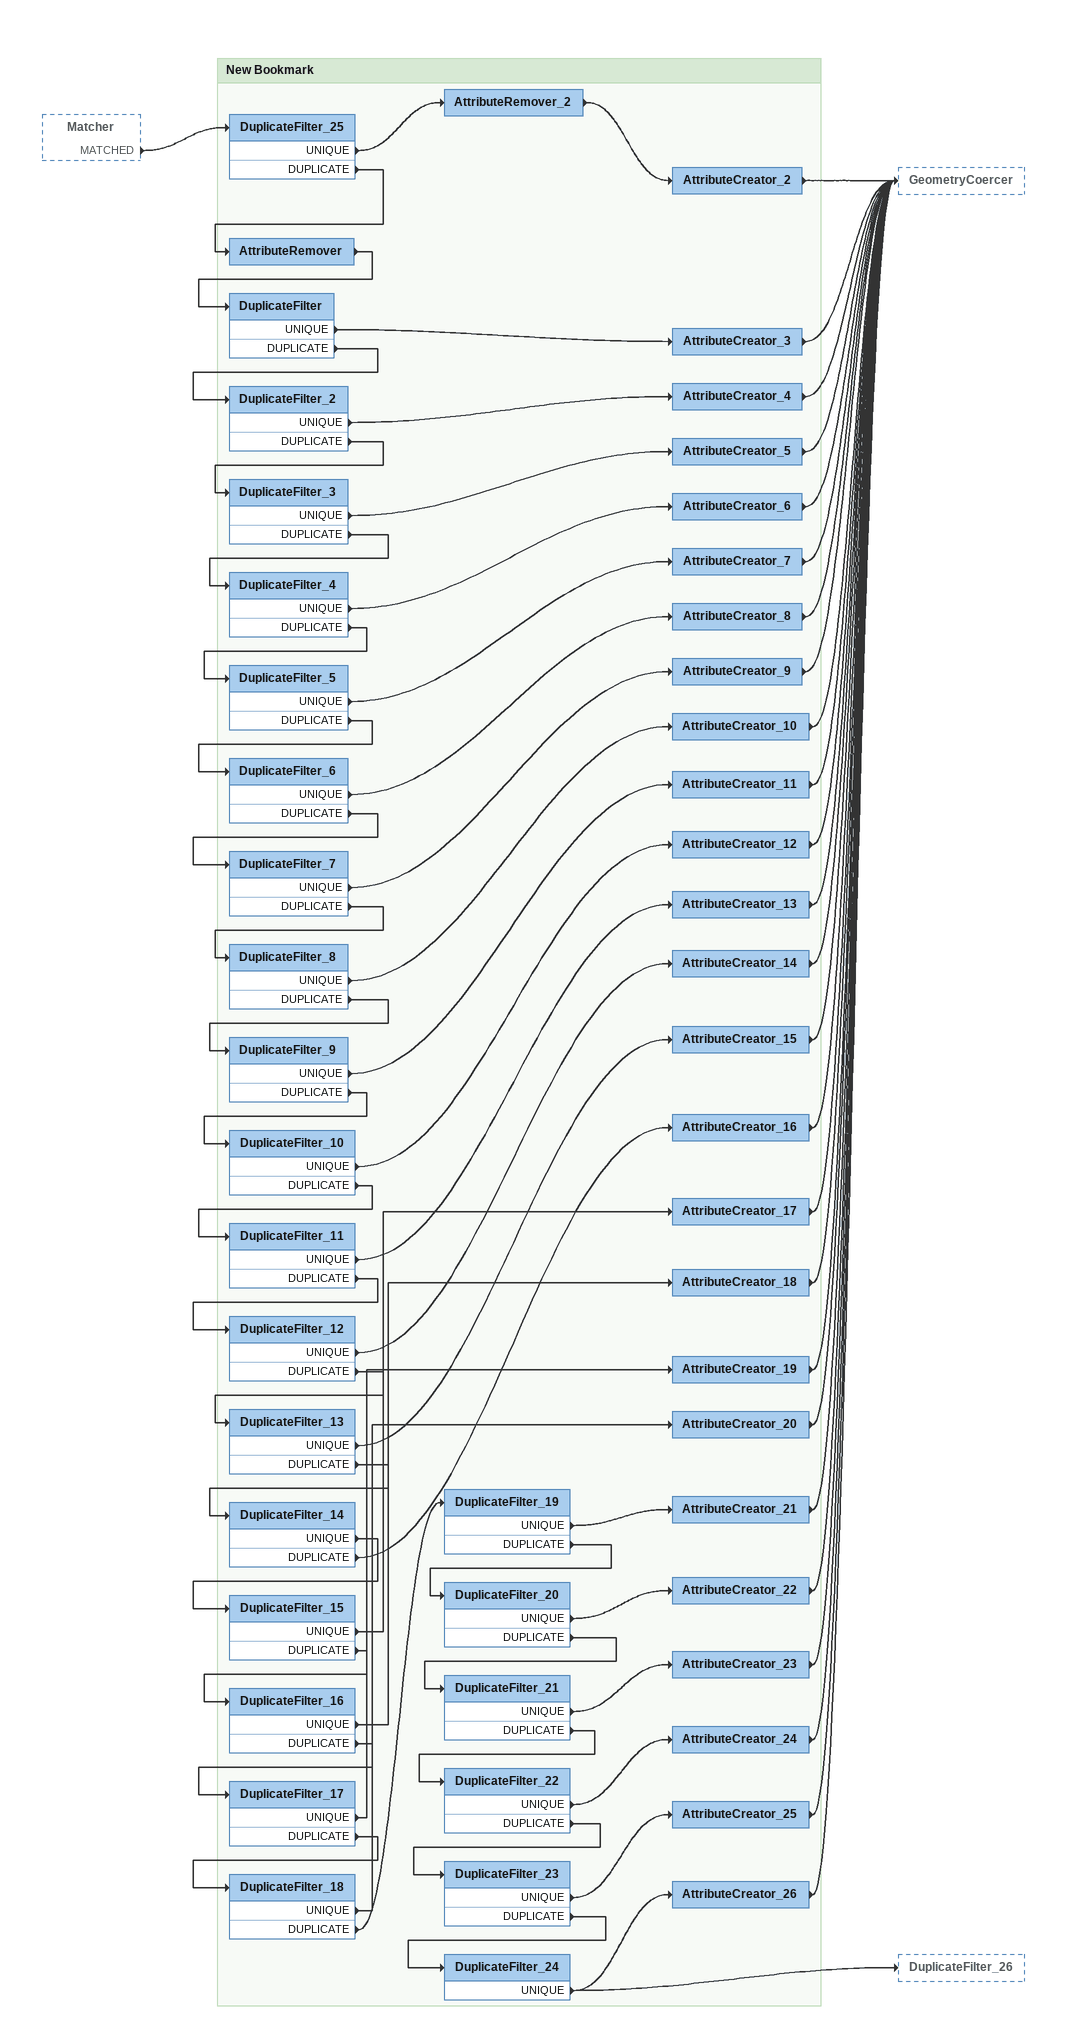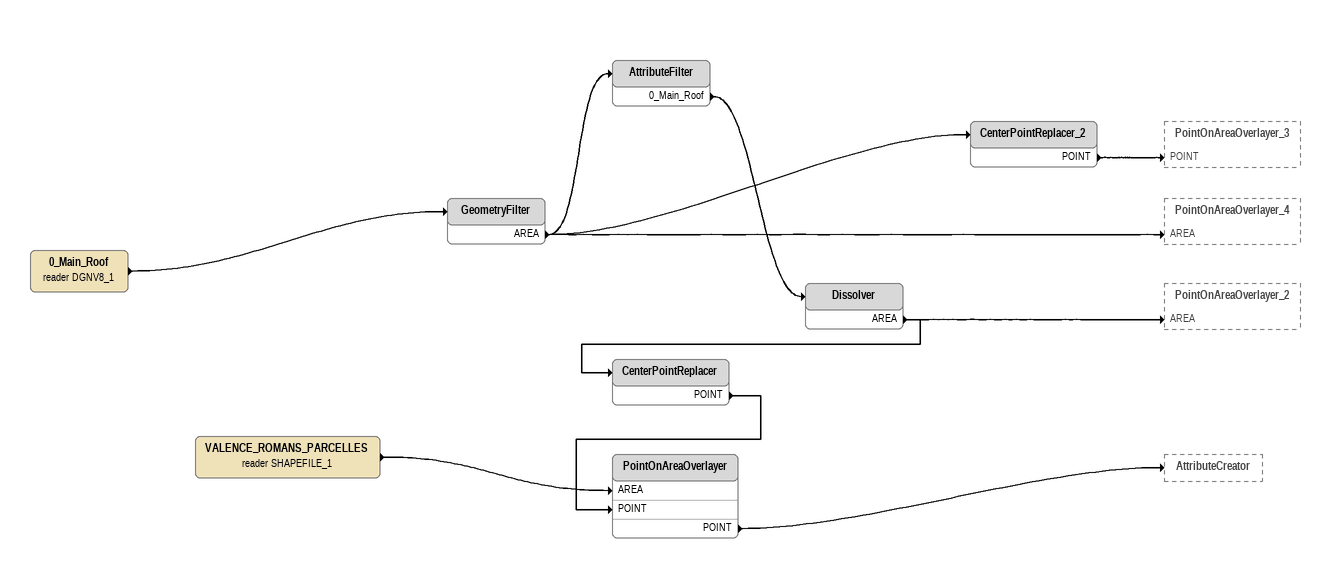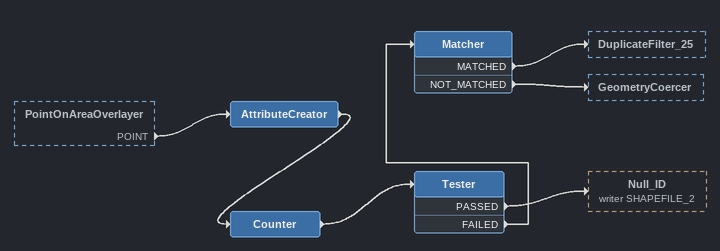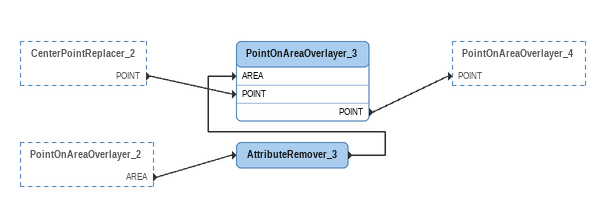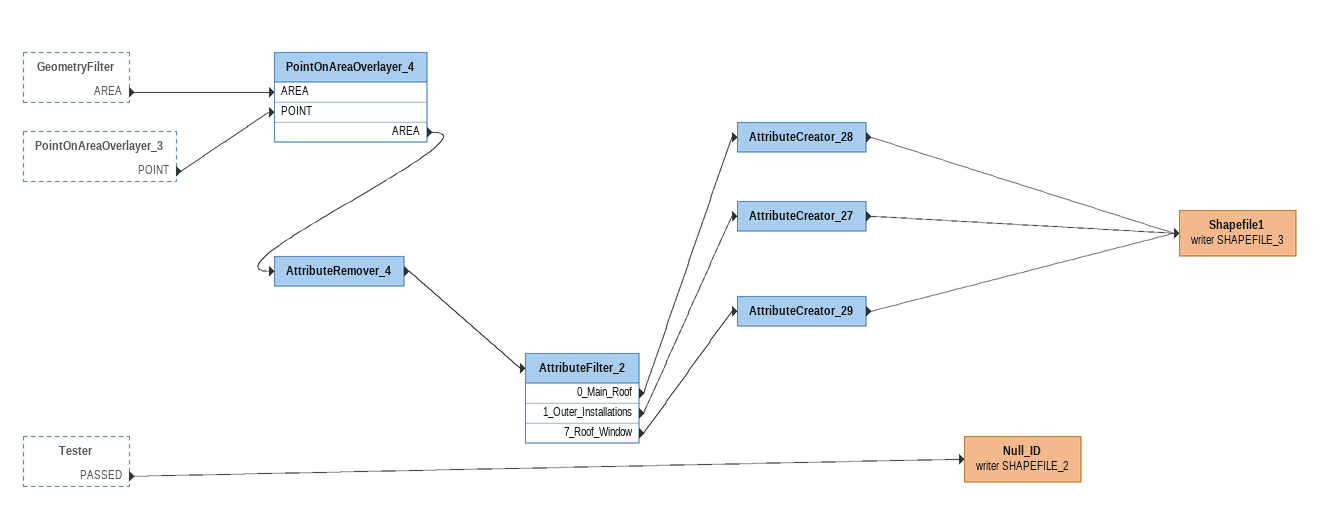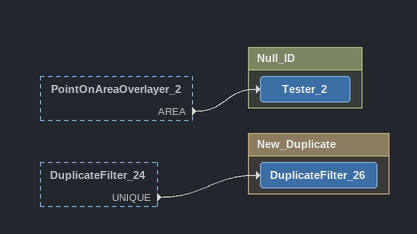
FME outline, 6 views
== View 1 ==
Matcher [outside]
    MATCHED -> DuplicateFilter_25

Bookmark: New Bookmark
DuplicateFilter_25
    UNIQUE -> AttributeRemover_2
    DUPLICATE -> AttributeRemover
AttributeRemover_2
    -> AttributeCreator_2
AttributeCreator_2
    -> GeometryCoercer
AttributeRemover
    -> DuplicateFilter
DuplicateFilter
    UNIQUE -> AttributeCreator_3
    DUPLICATE -> DuplicateFilter_2
AttributeCreator_3
    -> GeometryCoercer
DuplicateFilter_2
    UNIQUE -> AttributeCreator_4
    DUPLICATE -> DuplicateFilter_3
AttributeCreator_4
    -> GeometryCoercer
DuplicateFilter_3
    UNIQUE -> AttributeCreator_5
    DUPLICATE -> DuplicateFilter_4
AttributeCreator_5
    -> GeometryCoercer
DuplicateFilter_4
    UNIQUE -> AttributeCreator_6
    DUPLICATE -> DuplicateFilter_5
AttributeCreator_6
    -> GeometryCoercer
DuplicateFilter_5
    UNIQUE -> AttributeCreator_7
    DUPLICATE -> DuplicateFilter_6
AttributeCreator_7
    -> GeometryCoercer
DuplicateFilter_6
    UNIQUE -> AttributeCreator_8
    DUPLICATE -> DuplicateFilter_7
AttributeCreator_8
    -> GeometryCoercer
DuplicateFilter_7
    UNIQUE -> AttributeCreator_9
    DUPLICATE -> DuplicateFilter_8
AttributeCreator_9
    -> GeometryCoercer
DuplicateFilter_8
    UNIQUE -> AttributeCreator_10
    DUPLICATE -> DuplicateFilter_9
AttributeCreator_10
    -> GeometryCoercer
DuplicateFilter_9
    UNIQUE -> AttributeCreator_11
    DUPLICATE -> DuplicateFilter_10
AttributeCreator_11
    -> GeometryCoercer
DuplicateFilter_10
    UNIQUE -> AttributeCreator_12
    DUPLICATE -> DuplicateFilter_11
AttributeCreator_12
    -> GeometryCoercer
DuplicateFilter_11
    UNIQUE -> AttributeCreator_13
    DUPLICATE -> DuplicateFilter_12
AttributeCreator_13
    -> GeometryCoercer
DuplicateFilter_12
    UNIQUE -> AttributeCreator_14
    DUPLICATE -> DuplicateFilter_13
AttributeCreator_14
    -> GeometryCoercer
DuplicateFilter_13
    UNIQUE -> AttributeCreator_15
    DUPLICATE -> DuplicateFilter_14
AttributeCreator_15
    -> GeometryCoercer
DuplicateFilter_14
    UNIQUE -> DuplicateFilter_15
    DUPLICATE -> AttributeCreator_16
AttributeCreator_16
    -> GeometryCoercer
DuplicateFilter_15
    UNIQUE -> AttributeCreator_17
    DUPLICATE -> DuplicateFilter_16
AttributeCreator_17
    -> GeometryCoercer
DuplicateFilter_16
    UNIQUE -> AttributeCreator_18
    DUPLICATE -> DuplicateFilter_17
AttributeCreator_18
    -> GeometryCoercer
DuplicateFilter_17
    UNIQUE -> AttributeCreator_19
    DUPLICATE -> DuplicateFilter_18
AttributeCreator_19
    -> GeometryCoercer
DuplicateFilter_18
    UNIQUE -> AttributeCreator_20
    DUPLICATE -> DuplicateFilter_19
AttributeCreator_20
    -> GeometryCoercer
DuplicateFilter_19
    UNIQUE -> AttributeCreator_21
    DUPLICATE -> DuplicateFilter_20
AttributeCreator_21
    -> GeometryCoercer
DuplicateFilter_20
    UNIQUE -> AttributeCreator_22
    DUPLICATE -> DuplicateFilter_21
AttributeCreator_22
    -> GeometryCoercer
DuplicateFilter_21
    UNIQUE -> AttributeCreator_23
    DUPLICATE -> DuplicateFilter_22
AttributeCreator_23
    -> GeometryCoercer
DuplicateFilter_22
    UNIQUE -> AttributeCreator_24
    DUPLICATE -> DuplicateFilter_23
AttributeCreator_24
    -> GeometryCoercer
DuplicateFilter_23
    UNIQUE -> AttributeCreator_25
    DUPLICATE -> DuplicateFilter_24
AttributeCreator_25
    -> GeometryCoercer
DuplicateFilter_24
    UNIQUE -> AttributeCreator_26
    UNIQUE -> DuplicateFilter_26
AttributeCreator_26
    -> GeometryCoercer

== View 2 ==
0_Main_Roof (reader DGNV8_1)
    -> GeometryFilter
GeometryFilter
    AREA -> AttributeFilter
    AREA -> CenterPointReplacer_2
    AREA -> PointOnAreaOverlayer_4 [AREA]
AttributeFilter
    0_Main_Roof -> Dissolver
Dissolver
    AREA -> CenterPointReplacer
    AREA -> PointOnAreaOverlayer_2 [AREA]
CenterPointReplacer
    POINT -> PointOnAreaOverlayer [POINT]
CenterPointReplacer_2
    POINT -> PointOnAreaOverlayer_3 [POINT]
VALENCE_ROMANS_PARCELLES (reader SHAPEFILE_1)
    -> PointOnAreaOverlayer [AREA]
PointOnAreaOverlayer
    POINT -> AttributeCreator

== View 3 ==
PointOnAreaOverlayer [outside]
    POINT -> AttributeCreator
AttributeCreator
    -> Counter
Counter
    -> Tester
Tester
    PASSED -> Null_ID (writer SHAPEFILE_2)
    FAILED -> Matcher
Matcher
    MATCHED -> DuplicateFilter_25
    NOT_MATCHED -> GeometryCoercer

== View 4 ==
CenterPointReplacer_2 [outside]
    POINT -> PointOnAreaOverlayer_3 [POINT]
PointOnAreaOverlayer_2 [outside]
    AREA -> AttributeRemover_3
AttributeRemover_3
    -> PointOnAreaOverlayer_3 [AREA]
PointOnAreaOverlayer_3
    POINT -> PointOnAreaOverlayer_4 [POINT]

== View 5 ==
GeometryFilter [outside]
    AREA -> PointOnAreaOverlayer_4 [AREA]
PointOnAreaOverlayer_3 [outside]
    POINT -> PointOnAreaOverlayer_4 [POINT]
Tester [outside]
    PASSED -> Null_ID (writer SHAPEFILE_2)
PointOnAreaOverlayer_4
    AREA -> AttributeRemover_4
AttributeRemover_4
    -> AttributeFilter_2
AttributeFilter_2
    0_Main_Roof -> AttributeCreator_28
    1_Outer_Installations -> AttributeCreator_27
    7_Roof_Window -> AttributeCreator_29
AttributeCreator_28
    -> Shapefile1 (writer SHAPEFILE_3)
AttributeCreator_27
    -> Shapefile1 (writer SHAPEFILE_3)
AttributeCreator_29
    -> Shapefile1 (writer SHAPEFILE_3)
Shapefile1 (writer SHAPEFILE_3)
Null_ID (writer SHAPEFILE_2)

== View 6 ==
PointOnAreaOverlayer_2 [outside]
    AREA -> Tester_2
DuplicateFilter_24 [outside]
    UNIQUE -> DuplicateFilter_26

Bookmark: New_Duplicate
DuplicateFilter_26

Bookmark: Null_ID
Tester_2
